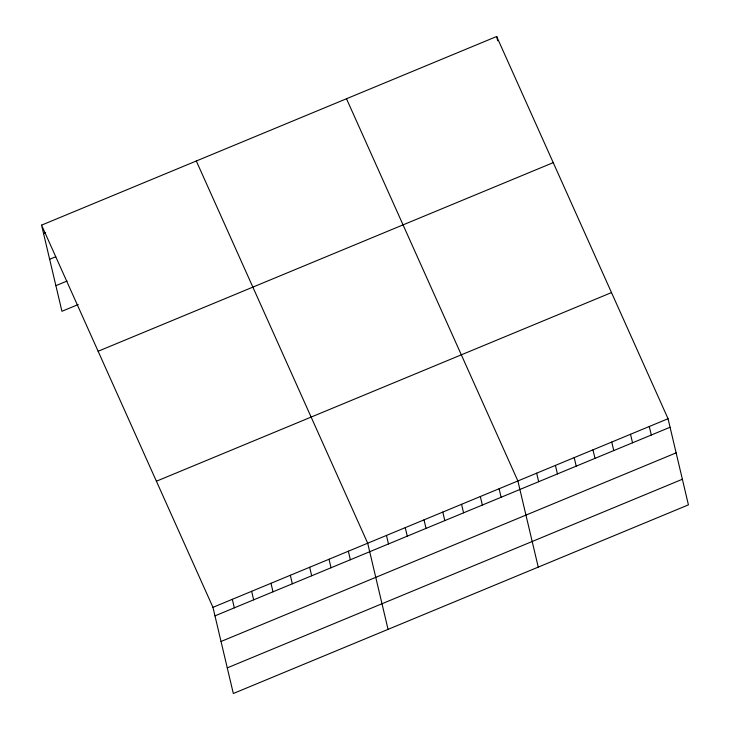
<?xml version="1.0" encoding="UTF-8"?>
<svg xmlns="http://www.w3.org/2000/svg" width="730" height="730" viewBox="0 0 730 730"><rect width="100%" height="100%" fill="white"/><g stroke="black" fill="none" stroke-linecap="round" stroke-linejoin="round"><path stroke-width="1.09" d="M41.574 225.132L496.674 36.5L668.059 418.719L688.427 504.868L233.326 693.5L212.959 607.342L41.574 225.132L61.94 311.281L78.229 304.529M43.581 233.646L45.616 232.806M49.64 259.269L55.745 256.741M55.882 285.667L67.078 281.023M98.13 351.258L553.231 162.635M156.403 481.216L611.503 292.584M212.959 607.342L668.059 418.719M214.976 615.864L670.076 427.242M221.026 641.487L676.135 452.855M227.267 667.877L682.377 479.254M346.495 98.751L517.88 480.961L538.247 567.119M196.306 160.992L367.692 543.211L388.059 629.37M649.289 426.493L651.306 435.016M630.519 434.277L632.536 442.8M611.74 442.061L613.757 450.583M496.674 36.5L497.687 40.761M592.97 449.835L594.986 458.358M574.2 457.619L576.216 466.141M555.42 465.402L557.437 473.925M536.65 473.186L538.667 481.7M499.11 488.744L501.118 497.267M480.331 496.528L482.348 505.05M461.561 504.302L463.577 512.825M442.791 512.086L444.798 520.609M424.011 519.87L426.028 528.392M405.241 527.644L407.258 536.167M386.471 535.428L388.479 543.95M348.356 551.223L350.363 559.746M329.011 559.244L331.028 567.767M309.666 567.265L311.683 575.778M290.33 575.277L292.338 583.799M270.985 583.297L273.002 591.811M251.64 591.309L253.657 599.832M232.304 599.33L234.312 607.853"/></g></svg>
